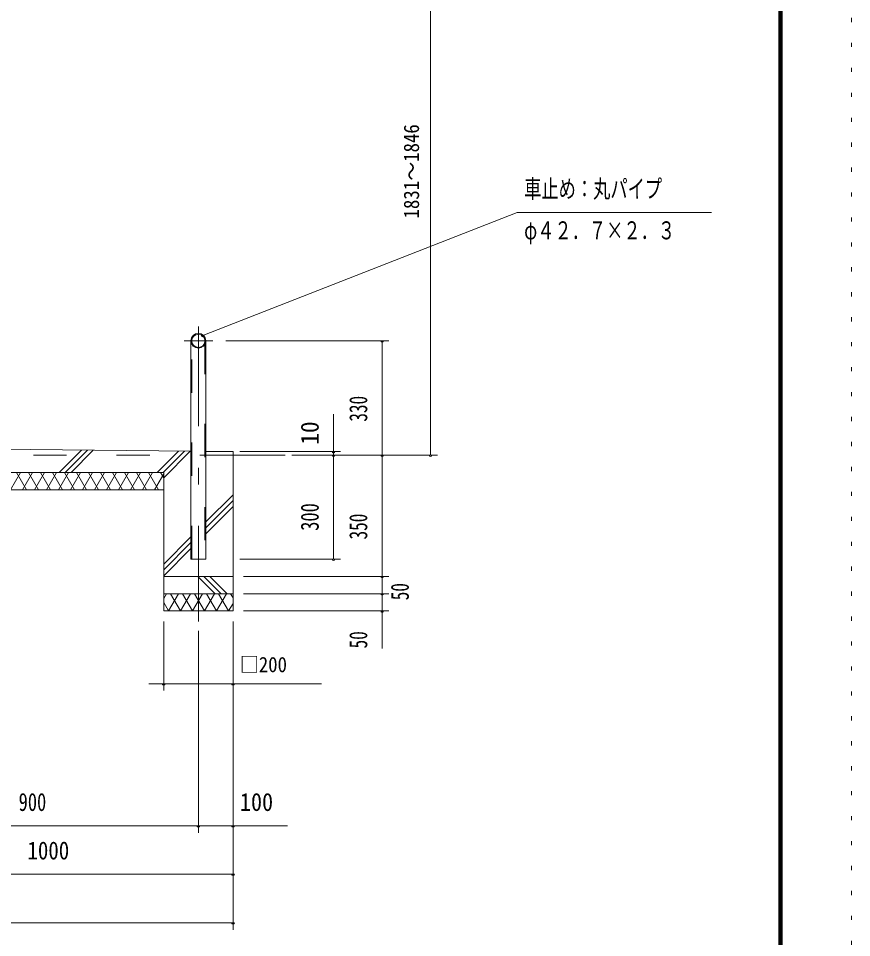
# Model space of a CAD drawing. Units: millimetres, scale not verified. Extents: x -25778 to 25782, y -10500 to 10500.
# Drawn here: x 19772 to 25782, y -2887 to 3746 of the extents above; entities that cross this region are included whole.
import ezdxf
from ezdxf.enums import TextEntityAlignment as Align

# ---------------------------------------------------------------- set-up
doc = ezdxf.new("R2010")
doc.units = ezdxf.units.MM
doc.header["$LTSCALE"] = 60
for name, pattern in [('USER2', [10, 4, -6]), ('USER3', [24, 12, -5, 2, -5]), ('USER4', [3, 0.5, -2.5])]:
    doc.linetypes.add(name, pattern=pattern)
for name, color, linetype, lineweight in [('0-6_2-0BOLD', 7, 'Continuous', 18), ('0-7_2-1HIDDEN', 3, 'USER2', 18), ('0-8_2-2CENTER', 3, 'USER3', 18), ('0-A_2-5DIM', 3, 'Continuous', 18), ('0-B_2-6HATCH', 2, 'Continuous', 18), ('0-C_F-F', 5, 'Continuous', 18), ('0-D_F-E_J_ADD', 5, 'USER4', 18)]:
    doc.layers.add(name, color=color, linetype=linetype, lineweight=lineweight)
doc.styles.add('ＭＳ ゴシック', font='')
doc.styles.get('ＭＳ ゴシック').set_extended_font_data('MS Gothic')

msp = doc.modelspace()

# ---------------------------------------------------------------- linework, layer by layer
at = {"layer": '0-6_2-0BOLD'}
for p, q in [((21123.57, -155.35), (21123.57, 1419.65)), ((18915.57, 643.7), (21016.82, 622.68)), ((21123.57, 621.62), (21320.19, 619.65)), ((21320.19, 594.65), (21695.19, 594.65)), ((19570.2, 344.65), (20820.19, 344.65)), ((21320.2, -280.35), (20820.19, -280.35)), ((20820.19, -405.35), (21320.2, -405.35))]:
    msp.add_line(p, q, dxfattribs=at)
for points in [[(21016.82, 1419.65), (21016.82, -155.35), (21123.57, -155.35)], [(21320.19, 619.65), (21320.19, -530.35), (20820.19, -530.35), (20820.19, 469.65)], [(20820.19, 469.65), (19570.2, 469.65), (19570.2, -680.35), (18070.2, -680.35), (18070.2, 469.65), (16320.2, 469.65)]]:
    msp.add_lwpolyline(points, dxfattribs=at)
for radius in [53.38, 47.62]:
    msp.add_circle((21070.19, 1419.65), radius, dxfattribs=at)
at = {"layer": '0-7_2-1HIDDEN'}
for p, q in [((21022.57, -155.35), (21022.57, 1419.65)), ((21117.82, 1419.65), (21117.82, -155.35)), ((21320.2, 594.65), (16320.2, 594.65))]:
    msp.add_line(p, q, dxfattribs=at)
at = {"layer": '0-8_2-2CENTER'}
for p, q in [((21070.19, 1523.03), (21070.19, -605.19)), ((20966.82, 1419.65), (21173.57, 1419.65))]:
    msp.add_line(p, q, dxfattribs=at)
at = {"layer": '0-A_2-5DIM'}
for p, q in [((22745.18, 5210.33), (22745.18, 594.65)), ((21112.09, 1458.49), (21092.09, 1458.49)), ((21267.74, 1419.65), (22445.18, 1419.65)), ((22405.18, 1419.65), (22385.18, 1419.65)), ((22395.19, 1419.65), (22395.19, -800.35)), ((22045.19, -155.35), (22045.19, 889.65)), ((22095.19, 619.65), (21370.19, 619.65)), ((22055.19, 619.65), (22035.19, 619.65)), ((22795.19, 594.65), (21745.19, 594.65)), ((22055.19, 594.65), (22035.19, 594.65)), ((22405.18, 594.65), (22385.18, 594.65)), ((22755.18, 594.65), (22735.18, 594.65)), ((21370.19, -155.35), (22095.18, -155.35)), ((22055.19, -155.35), (22035.19, -155.35)), ((22445.18, -280.35), (21395.2, -280.35)), ((22405.18, -280.35), (22385.18, -280.35)), ((21395.2, -405.35), (22445.18, -405.35)), ((22405.18, -405.35), (22385.18, -405.35)), ((22445.18, -530.35), (21395.2, -530.35)), ((22405.18, -530.35), (22385.18, -530.35)), ((20820.19, -1105.35), (20820.19, -605.35)), ((21320.19, -605.35), (21320.19, -2830.34)), ((21070.19, -673.9), (21070.19, -2130.34)), ((20713.29, -1055.35), (21957.69, -1055.35)), ((20830.19, -1055.35), (20810.19, -1055.35)), ((21330.19, -1055.35), (21310.19, -1055.35)), ((21712.69, -2080.34), (18820.2, -2080.34)), ((21080.19, -2080.34), (21060.19, -2080.34)), ((21330.19, -2080.34), (21310.19, -2080.34)), ((21320.19, -2430.34), (16320.2, -2430.34)), ((21330.19, -2430.34), (21310.19, -2430.34)), ((21320.19, -2780.34), (16320.2, -2780.34)), ((21330.19, -2780.34), (21310.19, -2780.34))]:
    msp.add_line(p, q, dxfattribs=at)
msp.add_lwpolyline([(24770.2, 2344.65), (23370.2, 2344.65), (21102.09, 1458.49)], dxfattribs=at)
for centre in [(21102.09, 1458.49), (22395.18, 1419.65), (22045.19, 619.65), (22045.19, 594.65), (22395.18, 594.65), (22745.18, 594.65), (22045.19, -155.35), (22395.18, -280.35), (22395.18, -405.35), (22395.18, -530.35), (20820.19, -1055.35), (21320.19, -1055.35), (21070.19, -2080.34), (21320.19, -2080.34), (21320.19, -2430.34), (21320.19, -2780.34)]:
    msp.add_arc(centre, 10, 180, 0, dxfattribs=at)
at = {"layer": '0-B_2-6HATCH'}
for p, q in [((20066.99, 469.65), (20227.91, 630.57)), ((20109.41, 469.65), (20269.91, 630.15)), ((20311.92, 629.73), (20151.84, 469.65)), ((20928.01, 623.57), (20774.09, 469.65)), ((20970.02, 623.15), (20816.52, 469.65)), ((20820.19, 430.9), (21012.02, 622.73)), ((19787.26, 469.65), (19715.09, 344.65)), ((19830.56, 344.65), (19758.39, 469.65)), ((19873.86, 469.65), (19801.69, 344.65)), ((19917.16, 344.65), (19845, 469.65)), ((19960.46, 469.65), (19888.29, 344.65)), ((20003.77, 344.65), (19931.6, 469.65)), ((20047.07, 469.65), (19974.9, 344.65)), ((20090.37, 344.65), (20018.2, 469.65)), ((20133.67, 469.65), (20061.5, 344.65)), ((20176.97, 344.65), (20104.8, 469.65)), ((20220.27, 469.65), (20148.1, 344.65)), ((20263.57, 344.65), (20191.4, 469.65)), ((20306.87, 469.65), (20234.7, 344.65)), ((20350.18, 344.65), (20278.01, 469.65)), ((20393.48, 469.65), (20321.31, 344.65)), ((20436.78, 344.65), (20364.61, 469.65)), ((20480.08, 469.65), (20407.91, 344.65)), ((20523.38, 344.65), (20451.21, 469.65)), ((20566.68, 469.65), (20494.51, 344.65)), ((20609.99, 344.65), (20537.82, 469.65)), ((20653.28, 469.65), (20581.11, 344.65)), ((20696.59, 344.65), (20624.42, 469.65)), ((20739.89, 469.65), (20667.72, 344.65)), ((20783.19, 344.65), (20711.02, 469.65)), ((20797.62, 469.65), (20820.19, 430.56)), ((20820.19, 458.75), (20754.32, 344.65)), ((21123.57, 112.02), (21320.19, 308.65)), ((21320.19, 266.22), (21123.57, 69.59)), ((21123.57, 27.17), (21320.19, 223.79)), ((20820.19, -191.35), (21016.82, 5.27)), ((21016.82, -37.15), (20820.19, -233.78)), ((20820.19, -276.2), (21016.82, -79.58)), ((21191.98, -405.35), (21066.98, -280.35)), ((21234.41, -405.35), (21109.41, -280.35)), ((21151.84, -280.35), (21276.84, -405.35)), ((20820.19, -441.25), (20840.92, -405.35)), ((21288.37, -530.35), (21216.2, -405.35)), ((21302.8, -405.35), (21320.19, -435.47)), ((21320.19, -475.23), (21288.37, -530.35))]:
    msp.add_line(p, q, dxfattribs=at)
for points in [[(20927.53, -405.35), (20855.36, -530.35), (20820.19, -469.44)], [(20869.79, -405.35), (20941.96, -530.35), (21014.13, -405.35)], [(21100.73, -405.35), (21028.56, -530.35), (20956.39, -405.35)], [(21043, -405.35), (21115.17, -530.35), (21187.33, -405.35)], [(21273.94, -405.35), (21201.77, -530.35), (21129.6, -405.35)]]:
    msp.add_lwpolyline(points, dxfattribs=at)
at = {"layer": '0-C_F-F'}
for points in [[(-3418.39, 10099.72), (-3418.39, -10000.28), (25281.61, -10000.28), (25281.61, 10099.72)], [(-3415.89, 10097.22), (25279.11, 10097.22), (25279.11, -9997.78), (-3415.89, -9997.78)], [(-3413.39, 10094.72), (-3413.39, -9995.28), (25276.61, -9995.28), (25276.61, 10094.72)], [(-3410.89, 10092.22), (25274.11, 10092.22), (25274.11, -9992.78), (-3410.89, -9992.78)], [(-3408.39, 10089.72), (25271.61, 10089.72), (25271.61, -9990.28), (-3408.39, -9990.28)], [(-3405.89, 10087.22), (25269.11, 10087.22), (25269.11, -9987.78), (-3405.89, -9987.78)], [(-3403.39, 10084.72), (25266.61, 10084.72), (25266.61, -9985.28), (-3403.39, -9985.28)], [(-3400.89, 10082.22), (-3400.89, -9982.78), (25264.11, -9982.78), (25264.11, 10082.22)], [(-3398.39, 10079.72), (-3398.39, -9980.28), (25261.61, -9980.28), (25261.61, 10079.72)], [(-3395.89, 10077.22), (-3395.89, -9977.78), (25259.11, -9977.78), (25259.11, 10077.22)], [(-3393.39, 10074.72), (25256.61, 10074.72), (25256.61, -9975.28), (-3393.39, -9975.28)]]:
    msp.add_lwpolyline(points, close=True, dxfattribs=at)
at = {"layer": '0-D_F-E_J_ADD'}
msp.add_lwpolyline([(-3918.39, 10499.72), (-3918.39, -10500.28), (25781.61, -10500.28), (25781.61, 10499.72)], close=True, dxfattribs=at)

# ---------------------------------------------------------------- texts
at = {"layer": '0-A_2-5DIM', "color": 7, "style": 'ＭＳ ゴシック'}
for s, height, width, p in [('～1846', 110.7, 0.9, (22695.19, 2575.21)), ('1831', 110.7, 0.9, (22695.19, 2302.49)), ('330', 130.2, 0.7, (22327.42, 835.9)), ('10', 130.2, 0.95, (21977.42, 669.65)), ('300', 130.2, 0.75, (21977.42, 48.4)), ('350', 130.2, 0.7, (22327.42, -14.1)), ('50', 130.2, 0.7, (22627.42, -452.85)), ('50', 130.2, 0.7, (22327.42, -800.35))]:
    msp.add_text(s, height=height, rotation=90, dxfattribs=dict(at, width=width)).set_placement(p, align=Align.BOTTOM_LEFT)
for s, height, width, p in [('車止め：丸パイプ', 130.2, 0.7, (23420.2, 2412.42)), ('φ４２．７×２．３', 130.2, 0.7, (23420.2, 2112.42)), ('□200', 110.7, 0.9, (21370.19, -1005.35)), ('900', 130.2, 0.75, (19773.95, -2012.58)), ('100', 130.2, 0.9, (21370.19, -2012.58)), ('1000', 130.2, 0.85, (19837.69, -2362.58))]:
    msp.add_text(s, height=height, dxfattribs=dict(at, width=width)).set_placement(p, align=Align.BOTTOM_LEFT)

doc.saveas('drawing.dxf')
